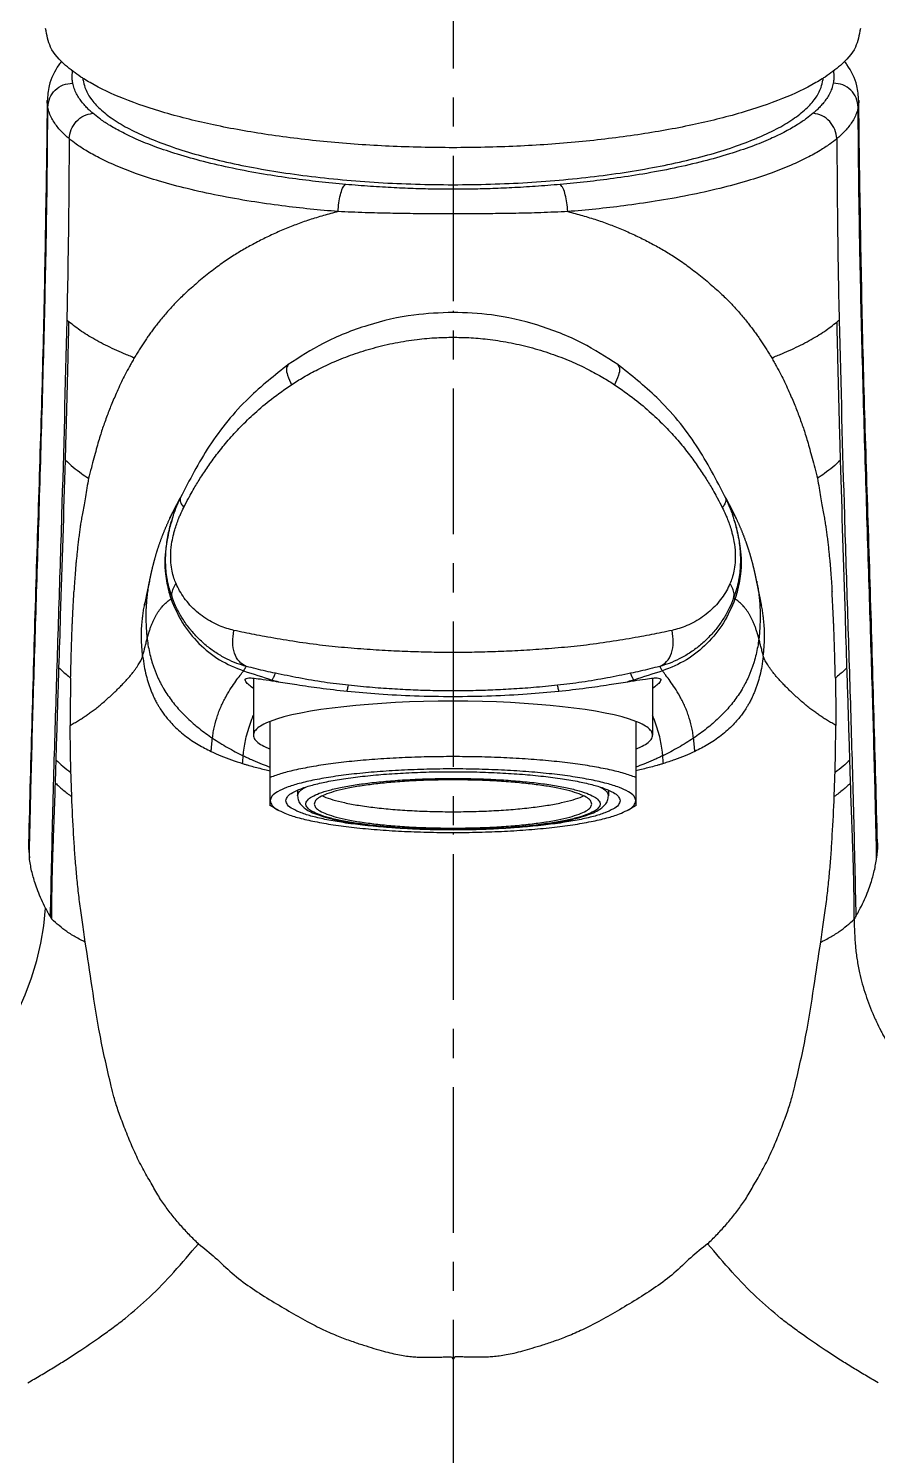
# Model space of a CAD drawing. Extents: x 589 to 1183, y 15 to 435.
# Drawn here: x 1005.1 to 1056.1, y 195.1 to 280.9 of the extents above; entities that cross this region are included whole.
import ezdxf

# ---------------------------------------------------------------- set-up
doc = ezdxf.new("R2010")
doc.units = 0
doc.header["$LTSCALE"] = 7
doc.header["$MEASUREMENT"] = 0
doc.linetypes.add('CENTER', pattern=[2, 1.25, -0.25, 0.25, -0.25])
doc.layers.add('CL', color=1, linetype='CENTER')
doc.layers.add('DWG', color=7, linetype='CONTINUOUS')

msp = doc.modelspace()

# ---------------------------------------------------------------- linework, layer by layer
at = {"layer": 'CL'}
msp.add_line((1030.582, 315.219), (1030.582, 47.084), dxfattribs=at)
at = {"layer": 'DWG'}
for p, q in [((1006.177, 276.522), (1006.177, 276.548)), ((1054.986, 276.548), (1054.986, 276.522)), ((1020.676, 260.663), (1020.676, 260.663)), ((1040.487, 260.663), (1040.487, 260.663)), ((1014.097, 252.367), (1014.102, 252.377)), ((1047.066, 252.367), (1047.061, 252.377)), ((1013.535, 251.399), (1013.54, 251.41)), ((1047.628, 251.399), (1047.623, 251.41)), ((1013.678, 251.315), (1013.667, 251.28)), ((1047.485, 251.315), (1047.496, 251.28)), ((1012.318, 247.642), (1012.318, 247.64)), ((1048.845, 247.642), (1048.846, 247.64)), ((1018.582, 241.811), (1018.582, 238.38)), ((1042.582, 241.811), (1042.582, 238.38)), ((1019.582, 234.142), (1019.582, 239.212)), ((1041.582, 239.212), (1041.582, 234.142)), ((1021.232, 235.08), (1021.232, 234.736)), ((1039.932, 235.08), (1039.932, 234.736)), ((1020.107, 233.857), (1019.579, 234.143)), ((1041.056, 233.857), (1041.584, 234.143)), ((1005.053, 231.916), (1005.052, 231.914)), ((1030.582, 232.425), (1030.582, 232.407)), ((1056.111, 231.916), (1056.111, 231.914))]:
    msp.add_line(p, q, dxfattribs=at)
msp.add_lwpolyline([(998.134, 214.332), (998.854, 214.862), (999.727, 215.588), (1000.553, 216.36), (1001.33, 217.174), (1002.056, 218.027), (1002.729, 218.917), (1003.348, 219.84), (1003.91, 220.792), (1004.414, 221.771), (1004.857, 222.774), (1005.237, 223.796), (1005.551, 224.832), (1005.798, 225.876), (1005.976, 226.927), (1006.083, 227.981)], dxfattribs=at)
msp.add_ellipse((1030.582, 238.406), major_axis=(-11.998, 0), ratio=0.168277, start_param=3.552341, end_param=5.872437, dxfattribs=at)
for points in [[(1008.2, 277.954), (1007.281, 278.655), (1006.383, 279.748), (1006.081, 280.868)], [(1055.081, 280.868), (1054.78, 279.748), (1053.882, 278.655), (1052.963, 277.954)], [(1007.032, 278.899), (1006.881, 278.688), (1006.294, 277.428), (1006.178, 276.522)], [(1054.985, 276.522), (1054.867, 277.433), (1054.276, 278.696), (1054.131, 278.899)], [(1007.711, 277.592), (1007.681, 277.838), (1007.682, 278.106), (1007.706, 278.303)], [(1053.457, 278.303), (1053.479, 278.132), (1053.483, 277.847), (1053.452, 277.592)], [(1006.213, 276.146), (1006.331, 276.693), (1006.656, 277.16), (1007.141, 277.475), (1007.711, 277.592)], [(1008.915, 275.777), (1008.701, 275.97), (1008.493, 276.18), (1008.293, 276.411), (1008.106, 276.665), (1007.94, 276.946), (1007.804, 277.254), (1007.711, 277.592)], [(1008.383, 277.837), (1008.2, 277.954)], [(1008.344, 277.772), (1008.332, 277.873)], [(1008.344, 277.772), (1008.446, 277.326), (1008.787, 276.675), (1009.352, 276.037), (1010.135, 275.419), (1011.127, 274.828), (1012.32, 274.268)], [(1052.78, 277.837), (1052.411, 277.616), (1050.402, 276.658), (1047.906, 275.803), (1044.982, 275.073), (1041.704, 274.486), (1038.153, 274.056), (1034.414, 273.793), (1030.582, 273.705), (1026.749, 273.793), (1023.012, 274.055), (1019.46, 274.486), (1016.182, 275.073), (1013.259, 275.803), (1010.762, 276.657), (1008.752, 277.616), (1008.383, 277.837)], [(1048.844, 274.268), (1050.036, 274.828), (1051.028, 275.419), (1051.811, 276.037), (1052.376, 276.675), (1052.717, 277.326), (1052.819, 277.772)], [(1053.452, 277.592), (1053.359, 277.252), (1053.223, 276.944), (1053.056, 276.663), (1052.868, 276.409), (1052.668, 276.178), (1052.461, 275.969), (1052.248, 275.777)], [(1052.963, 277.954), (1052.78, 277.837)], [(1052.831, 277.873), (1052.82, 277.772)], [(1054.95, 276.146), (1054.832, 276.693), (1054.507, 277.16), (1054.022, 277.475), (1053.452, 277.592)], [(1006.177, 276.548), (1006.175, 276.146)], [(1006.213, 276.146), (1006.181, 276.404), (1006.177, 276.522)], [(1054.986, 276.522), (1054.982, 276.414), (1054.95, 276.146)], [(1054.988, 276.146), (1054.986, 276.548)], [(1006.175, 276.146), (1005.924, 261.841), (1005.477, 247.064), (1005.052, 231.914)], [(1005.12, 231.912), (1005.148, 233.14), (1005.207, 235.573), (1005.36, 241.136), (1005.552, 247.353), (1005.759, 254.003), (1005.953, 260.834), (1006.104, 267.345), (1006.189, 273.028), (1006.213, 276.146)], [(1007.496, 274.247), (1007.268, 274.447), (1007.046, 274.666), (1006.833, 274.907), (1006.634, 275.173), (1006.457, 275.466), (1006.312, 275.79), (1006.213, 276.146)], [(1007.496, 274.247), (1007.617, 274.793), (1007.927, 275.274), (1008.382, 275.619), (1008.915, 275.777)], [(1024.129, 271.494), (1022.521, 271.654), (1020.928, 271.851), (1019.182, 272.117), (1017.328, 272.466), (1015.581, 272.87), (1014.021, 273.308), (1012.668, 273.764), (1011.529, 274.223), (1010.6, 274.669), (1009.869, 275.086), (1009.315, 275.46), (1008.915, 275.777)], [(1052.248, 275.777), (1051.85, 275.461), (1051.302, 275.091), (1050.583, 274.679), (1049.669, 274.238), (1048.546, 273.783), (1047.205, 273.327), (1045.647, 272.887), (1043.886, 272.477), (1042.002, 272.121), (1040.235, 271.851), (1038.641, 271.654), (1037.034, 271.494)], [(1053.667, 274.247), (1053.547, 274.793), (1053.236, 275.274), (1052.781, 275.619), (1052.248, 275.777)], [(1054.95, 276.146), (1054.851, 275.789), (1054.705, 275.464), (1054.528, 275.17), (1054.328, 274.905), (1054.115, 274.665), (1053.894, 274.446), (1053.667, 274.247)], [(1056.043, 231.912), (1056.015, 233.14), (1055.956, 235.573), (1055.803, 241.136), (1055.611, 247.353), (1055.404, 254.003), (1055.21, 260.834), (1055.059, 267.345), (1054.974, 273.028), (1054.95, 276.146)], [(1056.111, 231.914), (1055.686, 247.064), (1055.24, 261.841), (1054.988, 276.146)], [(1007.496, 274.247), (1007.462, 269.656), (1007.363, 263.637), (1007.357, 263.341)], [(1023.668, 269.861), (1021.994, 270.015), (1020.297, 270.211), (1018.437, 270.477), (1016.462, 270.829), (1014.6, 271.241), (1012.937, 271.69), (1011.495, 272.162), (1010.281, 272.637), (1009.292, 273.098), (1008.513, 273.53), (1007.922, 273.917), (1007.496, 274.247)], [(1012.32, 274.268), (1012.339, 274.26)], [(1012.339, 274.26), (1013.699, 273.747), (1015.252, 273.27), (1016.962, 272.84), (1018.812, 272.464), (1020.783, 272.144), (1022.854, 271.884), (1025.005, 271.687), (1027.212, 271.554), (1029.455, 271.488), (1031.709, 271.488), (1033.951, 271.554), (1036.159, 271.687), (1038.309, 271.884), (1040.38, 272.144), (1042.351, 272.464), (1044.201, 272.84), (1045.911, 273.27), (1047.464, 273.747), (1048.824, 274.26)], [(1053.667, 274.247), (1053.242, 273.918), (1052.659, 273.535), (1051.892, 273.109), (1050.919, 272.653), (1049.722, 272.181), (1048.293, 271.71), (1046.633, 271.258), (1044.756, 270.84), (1042.748, 270.481), (1040.866, 270.211), (1039.168, 270.015), (1037.481, 269.86)], [(1048.824, 274.26), (1048.844, 274.268)], [(1053.667, 274.247), (1053.701, 269.656), (1053.8, 263.637), (1053.807, 263.341)], [(1023.668, 269.861), (1023.717, 270.389), (1023.813, 270.876), (1023.945, 271.262), (1024.095, 271.497)], [(1030.578, 271.201), (1029.521, 271.21), (1028.348, 271.239), (1027.042, 271.293), (1025.629, 271.376), (1024.129, 271.494)], [(1037.034, 271.494), (1035.533, 271.376), (1034.117, 271.292), (1032.81, 271.239), (1031.635, 271.21), (1030.578, 271.201)], [(1037.482, 269.865), (1037.433, 270.391), (1037.337, 270.876), (1037.205, 271.26), (1037.056, 271.495)], [(1023.668, 269.861), (1023.229, 269.746), (1022.794, 269.626), (1022.362, 269.496), (1021.942, 269.363), (1021.534, 269.221), (1021.133, 269.075), (1020.748, 268.924), (1020.349, 268.76), (1019.965, 268.593), (1019.575, 268.413), (1019.198, 268.229), (1018.821, 268.039), (1018.454, 267.842), (1018.101, 267.647), (1017.75, 267.442), (1017.414, 267.238), (1017.057, 267.008), (1016.685, 266.751), (1016.295, 266.463), (1015.895, 266.154), (1015.496, 265.832), (1015.108, 265.505), (1014.742, 265.184), (1014.409, 264.88), (1014.12, 264.602), (1013.874, 264.347), (1013.653, 264.11), (1013.417, 263.846), (1013.165, 263.554), (1012.937, 263.279), (1012.742, 263.032), (1012.57, 262.809), (1012.397, 262.574), (1012.232, 262.343), (1012.064, 262.099), (1011.904, 261.859), (1011.74, 261.604), (1011.583, 261.35), (1011.413, 261.068)], [(1030.577, 269.722), (1029.442, 269.725), (1028.188, 269.737), (1026.797, 269.758), (1025.293, 269.794), (1023.667, 269.865)], [(1037.482, 269.865), (1035.868, 269.794), (1034.362, 269.757), (1032.969, 269.737), (1031.713, 269.725), (1030.577, 269.722)], [(1037.495, 269.861), (1037.935, 269.746), (1038.369, 269.626), (1038.801, 269.496), (1039.221, 269.363), (1039.63, 269.221), (1040.03, 269.075), (1040.415, 268.924), (1040.814, 268.76), (1041.198, 268.593), (1041.588, 268.413), (1041.965, 268.229), (1042.342, 268.039), (1042.709, 267.842), (1043.062, 267.647), (1043.413, 267.442), (1043.749, 267.238), (1044.106, 267.008), (1044.478, 266.751), (1044.868, 266.463), (1045.268, 266.154), (1045.667, 265.832), (1046.055, 265.505), (1046.422, 265.184), (1046.754, 264.88), (1047.043, 264.602), (1047.289, 264.347), (1047.51, 264.11), (1047.746, 263.846), (1047.998, 263.554), (1048.226, 263.279), (1048.421, 263.032), (1048.593, 262.809), (1048.766, 262.574), (1048.931, 262.343), (1049.099, 262.099), (1049.259, 261.859), (1049.423, 261.604), (1049.58, 261.35), (1049.75, 261.068)], [(1030.582, 263.803), (1028.231, 263.64), (1025.45, 263.016), (1022.778, 261.931), (1020.677, 260.663)], [(1030.582, 263.9), (1030.582, 263.878), (1030.582, 263.867)], [(1030.582, 263.867), (1030.582, 263.803)], [(1040.487, 260.663), (1038.352, 261.948), (1035.676, 263.028), (1032.894, 263.645), (1030.582, 263.803)], [(1007.357, 263.341), (1007.041, 251.588), (1006.85, 245.56), (1006.662, 239.532), (1006.491, 233.505), (1006.355, 227.481)], [(1007.273, 254.91), (1007.287, 255.43), (1007.302, 255.95), (1007.317, 256.47), (1007.331, 256.99), (1007.345, 257.51), (1007.359, 258.03), (1007.373, 258.551), (1007.386, 259.071), (1007.399, 259.591), (1007.412, 260.111), (1007.425, 260.631), (1007.437, 261.151), (1007.449, 261.671), (1007.461, 262.191), (1007.472, 262.711), (1007.478, 262.971), (1007.484, 263.231)], [(1007.484, 263.231), (1007.357, 263.341)], [(1011.413, 261.068), (1011.099, 261.193), (1010.795, 261.319), (1010.213, 261.576), (1009.156, 262.107), (1008.682, 262.381), (1008.245, 262.66), (1007.484, 263.231)], [(1049.751, 261.068), (1050.064, 261.193), (1050.368, 261.319), (1050.951, 261.576), (1052.007, 262.107), (1052.481, 262.381), (1052.918, 262.66), (1053.68, 263.231)], [(1053.68, 263.231), (1053.807, 263.341)], [(1053.891, 254.91), (1053.876, 255.43), (1053.861, 255.95), (1053.847, 256.47), (1053.832, 256.99), (1053.818, 257.51), (1053.804, 258.03), (1053.791, 258.551), (1053.777, 259.071), (1053.764, 259.591), (1053.751, 260.111), (1053.738, 260.631), (1053.726, 261.151), (1053.714, 261.671), (1053.702, 262.191), (1053.691, 262.711), (1053.685, 262.971), (1053.68, 263.231)], [(1053.807, 263.341), (1054.122, 251.588), (1054.313, 245.56), (1054.502, 239.532), (1054.672, 233.505), (1054.809, 227.481)], [(1020.864, 259.452), (1021.594, 259.904), (1022.454, 260.373), (1023.444, 260.837), (1024.559, 261.273), (1025.793, 261.66), (1027.11, 261.97), (1028.418, 262.176), (1029.613, 262.28), (1030.582, 262.307)], [(1030.582, 262.307), (1031.524, 262.282), (1032.66, 262.186), (1033.911, 261.997), (1035.206, 261.704), (1036.475, 261.318), (1037.659, 260.863), (1038.713, 260.371), (1039.603, 259.884), (1040.299, 259.452)], [(1011.413, 261.068), (1011.264, 260.801), (1011.121, 260.542), (1010.861, 260.062), (1010.64, 259.617), (1010.429, 259.155), (1010.234, 258.712), (1010.066, 258.322), (1009.919, 257.964), (1009.781, 257.593), (1009.641, 257.206), (1009.511, 256.846), (1009.391, 256.475), (1009.262, 256.053), (1009.13, 255.578), (1008.988, 255.045), (1008.83, 254.454), (1008.665, 253.825)], [(1049.751, 261.068), (1049.899, 260.801), (1050.042, 260.542), (1050.302, 260.062), (1050.523, 259.617), (1050.734, 259.155), (1050.929, 258.712), (1051.098, 258.322), (1051.244, 257.964), (1051.382, 257.593), (1051.522, 257.206), (1051.652, 256.846), (1051.772, 256.475), (1051.901, 256.053), (1052.034, 255.578), (1052.175, 255.045), (1052.334, 254.454), (1052.498, 253.825)], [(1020.676, 260.663), (1018.302, 258.654), (1015.922, 255.755), (1014.187, 252.662)], [(1020.676, 260.663), (1020.575, 260.447), (1020.635, 260.02), (1020.864, 259.452)], [(1040.487, 260.662), (1040.588, 260.447), (1040.529, 260.02), (1040.299, 259.452)], [(1046.976, 252.661), (1045.221, 255.784), (1042.834, 258.681), (1040.487, 260.663)], [(1014.779, 252.815), (1015.013, 253.225), (1015.416, 253.886), (1015.888, 254.593), (1016.436, 255.339), (1017.069, 256.115), (1017.8, 256.915), (1018.654, 257.741), (1019.662, 258.59), (1020.864, 259.452)], [(1040.299, 259.452), (1041.501, 258.59), (1042.509, 257.741), (1043.363, 256.915), (1044.095, 256.115), (1044.728, 255.338), (1045.276, 254.592), (1045.747, 253.885), (1046.15, 253.225), (1046.384, 252.815)], [(1006.885, 242.429), (1006.985, 245.55), (1007.273, 254.91)], [(1007.273, 254.91), (1008.233, 254.118), (1008.665, 253.825)], [(1053.891, 254.91), (1052.93, 254.118), (1052.498, 253.825)], [(1054.278, 242.429), (1054.178, 245.55), (1053.89, 254.91)], [(1008.665, 253.825), (1008.562, 253.242), (1008.471, 252.714), (1008.389, 252.235), (1008.315, 251.807), (1008.246, 251.428), (1008.188, 251.093), (1008.141, 250.784), (1008.1, 250.466), (1008.056, 250.118), (1008.015, 249.78), (1007.98, 249.447), (1007.949, 249.124), (1007.919, 248.842), (1007.895, 248.588), (1007.877, 248.361), (1007.862, 248.157), (1007.848, 247.975), (1007.835, 247.813), (1007.823, 247.668), (1007.813, 247.532), (1007.804, 247.389), (1007.797, 247.259), (1007.79, 247.137), (1007.784, 246.999)], [(1052.498, 253.825), (1052.601, 253.242), (1052.692, 252.714), (1052.774, 252.235), (1052.849, 251.807), (1052.917, 251.428), (1052.975, 251.093), (1053.022, 250.784), (1053.063, 250.466), (1053.107, 250.118), (1053.149, 249.78), (1053.183, 249.447), (1053.215, 249.124), (1053.244, 248.842), (1053.268, 248.588), (1053.286, 248.361), (1053.301, 248.157), (1053.315, 247.975), (1053.328, 247.813), (1053.34, 247.668), (1053.351, 247.532), (1053.359, 247.389), (1053.367, 247.259), (1053.373, 247.137), (1053.379, 246.999)], [(1013.767, 251.612), (1013.868, 251.896), (1014.08, 252.424)], [(1014.233, 252.758), (1014.188, 252.679), (1013.918, 252.173)], [(1014.08, 252.424), (1014.192, 252.671)], [(1014.187, 252.662), (1014.164, 252.502), (1014.231, 252.299), (1014.388, 252.072)], [(1014.388, 252.072), (1014.672, 252.619), (1014.779, 252.815)], [(1046.384, 252.815), (1046.491, 252.618), (1046.779, 252.066)], [(1046.976, 252.662), (1047, 252.5), (1046.935, 252.295), (1046.779, 252.066)], [(1047.245, 252.173), (1046.975, 252.679), (1046.93, 252.759)], [(1046.972, 252.67), (1047.292, 251.906)], [(1013.54, 251.41), (1013.506, 251.336), (1013.471, 251.262), (1013.438, 251.187), (1013.405, 251.114), (1013.372, 251.041)], [(1013.635, 251.606), (1013.535, 251.399)], [(1013.54, 251.41), (1013.542, 251.415)], [(1013.542, 251.415), (1013.556, 251.443), (1013.601, 251.533)], [(1013.597, 251.053), (1013.767, 251.612)], [(1013.601, 251.533), (1013.627, 251.583), (1013.701, 251.713), (1013.849, 251.95), (1013.92, 252.061), (1013.953, 252.113)], [(1013.918, 252.173), (1013.635, 251.606)], [(1013.782, 250.48), (1013.848, 250.72), (1014.096, 251.432), (1014.189, 251.653)], [(1014.189, 251.653), (1014.388, 252.072)], [(1046.779, 252.066), (1046.972, 251.657)], [(1046.972, 251.657), (1047.064, 251.439), (1047.311, 250.734), (1047.377, 250.495)], [(1047.562, 251.533), (1047.536, 251.583), (1047.462, 251.713), (1047.315, 251.95), (1047.243, 252.061), (1047.21, 252.113)], [(1047.529, 251.606), (1047.245, 252.173)], [(1047.292, 251.906), (1047.392, 251.624)], [(1047.392, 251.624), (1047.566, 251.053)], [(1047.628, 251.399), (1047.529, 251.606)], [(1047.621, 251.415), (1047.607, 251.443), (1047.562, 251.533)], [(1047.623, 251.41), (1047.621, 251.415)], [(1047.632, 251.391), (1047.623, 251.41)], [(1048.043, 250.435), (1048.026, 250.479), (1048, 250.545), (1047.973, 250.611), (1047.945, 250.678), (1047.917, 250.746), (1047.889, 250.814), (1047.859, 250.883), (1047.829, 250.953), (1047.799, 251.023), (1047.767, 251.094), (1047.735, 251.167), (1047.702, 251.24), (1047.667, 251.315), (1047.632, 251.391)], [(1013.299, 250.873), (1013.279, 250.825), (1013.249, 250.753), (1013.219, 250.682), (1013.19, 250.61), (1013.161, 250.539), (1013.133, 250.468), (1013.115, 250.421)], [(1013.504, 250.695), (1013.307, 249.602), (1013.289, 248.079), (1013.493, 246.976)], [(1013.369, 247.919), (1013.316, 248.401), (1013.304, 249.213), (1013.393, 250.098), (1013.586, 251.013), (1013.597, 251.053)], [(1013.372, 251.041), (1013.341, 250.969), (1013.31, 250.897), (1013.299, 250.873)], [(1013.517, 250.748), (1013.504, 250.695)], [(1013.56, 250.912), (1013.517, 250.748)], [(1013.571, 250.952), (1013.56, 250.912)], [(1013.667, 251.28), (1013.571, 250.952)], [(1047.496, 251.28), (1047.589, 250.964)], [(1047.566, 251.053), (1047.572, 251.03), (1047.767, 250.118), (1047.858, 249.228), (1047.848, 248.409), (1047.795, 247.922)], [(1047.589, 250.964), (1047.603, 250.912)], [(1047.603, 250.912), (1047.642, 250.766)], [(1047.642, 250.766), (1047.656, 250.708)], [(1047.656, 250.708), (1047.856, 249.602), (1047.874, 248.079), (1047.67, 246.976)], [(1013.115, 250.421), (1013.105, 250.398), (1013.078, 250.327), (1013.051, 250.256), (1013.025, 250.186), (1012.999, 250.116), (1012.973, 250.045), (1012.948, 249.975), (1012.923, 249.905), (1012.898, 249.835), (1012.875, 249.765), (1012.852, 249.696), (1012.829, 249.628), (1012.807, 249.561), (1012.786, 249.495), (1012.765, 249.429), (1012.745, 249.365), (1012.726, 249.301), (1012.707, 249.237), (1012.688, 249.174), (1012.67, 249.112), (1012.652, 249.05), (1012.635, 248.99), (1012.619, 248.931), (1012.603, 248.873), (1012.588, 248.817), (1012.574, 248.763), (1012.56, 248.71), (1012.546, 248.658), (1012.534, 248.606), (1012.521, 248.557), (1012.509, 248.508), (1012.498, 248.46), (1012.486, 248.414), (1012.476, 248.369), (1012.465, 248.326), (1012.456, 248.283), (1012.446, 248.242), (1012.437, 248.202), (1012.428, 248.163), (1012.42, 248.125), (1012.411, 248.087), (1012.403, 248.05), (1012.395, 248.014), (1012.388, 247.979), (1012.38, 247.944), (1012.373, 247.912), (1012.367, 247.879), (1012.359, 247.845), (1012.352, 247.809), (1012.345, 247.774), (1012.338, 247.739), (1012.332, 247.71), (1012.327, 247.685), (1012.322, 247.664), (1012.318, 247.642)], [(1013.926, 247.492), (1013.798, 247.829), (1013.688, 248.24), (1013.616, 248.739), (1013.607, 249.333), (1013.681, 250.004), (1013.782, 250.48)], [(1047.377, 250.495), (1047.48, 250.019), (1047.556, 249.344), (1047.547, 248.745), (1047.475, 248.241), (1047.365, 247.827), (1047.235, 247.486)], [(1048.845, 247.642), (1048.842, 247.66), (1048.838, 247.68), (1048.833, 247.704), (1048.827, 247.73), (1048.821, 247.76), (1048.815, 247.791), (1048.809, 247.821), (1048.803, 247.85), (1048.797, 247.878), (1048.791, 247.905), (1048.785, 247.932), (1048.779, 247.96), (1048.773, 247.99), (1048.766, 248.021), (1048.76, 248.052), (1048.753, 248.084), (1048.746, 248.116), (1048.738, 248.148), (1048.731, 248.181), (1048.723, 248.214), (1048.716, 248.248), (1048.707, 248.284), (1048.699, 248.319), (1048.691, 248.356), (1048.682, 248.394), (1048.672, 248.432), (1048.663, 248.472), (1048.653, 248.512), (1048.643, 248.553), (1048.632, 248.595), (1048.622, 248.638), (1048.611, 248.681), (1048.599, 248.726), (1048.587, 248.771), (1048.575, 248.817), (1048.562, 248.865), (1048.549, 248.913), (1048.536, 248.963), (1048.522, 249.013), (1048.507, 249.065), (1048.492, 249.117), (1048.476, 249.17), (1048.461, 249.224), (1048.445, 249.278), (1048.428, 249.332), (1048.411, 249.387), (1048.394, 249.442), (1048.376, 249.498), (1048.358, 249.554), (1048.34, 249.611), (1048.321, 249.67), (1048.301, 249.729), (1048.281, 249.788), (1048.26, 249.849), (1048.239, 249.91), (1048.217, 249.971), (1048.195, 250.033), (1048.172, 250.096), (1048.149, 250.158), (1048.125, 250.221), (1048.101, 250.285), (1048.077, 250.349), (1048.052, 250.414), (1048.043, 250.435)], [(1012.318, 247.64), (1012.316, 247.63), (1012.31, 247.604), (1012.305, 247.578), (1012.3, 247.551), (1012.294, 247.524), (1012.289, 247.497), (1012.283, 247.469), (1012.277, 247.442), (1012.272, 247.414), (1012.266, 247.387), (1012.26, 247.359), (1012.255, 247.331), (1012.249, 247.303), (1012.243, 247.275), (1012.238, 247.248), (1012.232, 247.22), (1012.226, 247.192), (1012.221, 247.165), (1012.215, 247.138), (1012.209, 247.11), (1012.204, 247.083), (1012.198, 247.056), (1012.193, 247.029), (1012.187, 247.003), (1012.182, 246.976), (1012.176, 246.949), (1012.171, 246.923), (1012.165, 246.897), (1012.16, 246.871), (1012.155, 246.845), (1012.15, 246.82), (1012.145, 246.795), (1012.139, 246.77), (1012.135, 246.746), (1012.13, 246.722), (1012.125, 246.699), (1012.12, 246.676), (1012.116, 246.653), (1012.111, 246.631), (1012.107, 246.609), (1012.102, 246.587), (1012.098, 246.565), (1012.094, 246.542), (1012.089, 246.52), (1012.085, 246.498), (1012.08, 246.475), (1012.076, 246.453), (1012.071, 246.431), (1012.067, 246.409), (1012.064, 246.391), (1012.059, 246.365), (1012.055, 246.345), (1012.049, 246.315), (1012.039, 246.265), (1012.028, 246.205)], [(1012.318, 247.64), (1012.251, 247.273), (1012.195, 246.895), (1012.154, 246.515), (1012.125, 246.132), (1012.111, 245.747), (1012.11, 245.36), (1012.122, 244.97), (1012.148, 244.578), (1012.187, 244.183)], [(1013.708, 246.61), (1013.544, 247.103), (1013.405, 247.696), (1013.369, 247.919)], [(1013.708, 246.61), (1013.679, 246.888), (1013.753, 247.188), (1013.926, 247.492)], [(1017.409, 244.683), (1016.983, 244.797), (1016.531, 244.963), (1016.066, 245.188), (1015.601, 245.475), (1015.161, 245.817), (1014.761, 246.207), (1014.418, 246.628), (1014.139, 247.062), (1013.926, 247.492)], [(1047.235, 247.486), (1047.026, 247.064), (1046.754, 246.639), (1046.421, 246.228), (1046.031, 245.842), (1045.595, 245.498), (1045.127, 245.204), (1044.648, 244.97), (1044.181, 244.797), (1043.754, 244.683)], [(1047.455, 246.61), (1047.483, 246.886), (1047.408, 247.184), (1047.235, 247.486)], [(1047.795, 247.922), (1047.758, 247.697), (1047.618, 247.1), (1047.455, 246.608)], [(1049.019, 246.792), (1049.017, 246.804), (1049.012, 246.829), (1049.007, 246.854), (1049.001, 246.879), (1048.996, 246.904), (1048.991, 246.929), (1048.986, 246.954), (1048.981, 246.978), (1048.976, 247.003), (1048.971, 247.028), (1048.966, 247.052), (1048.961, 247.077), (1048.956, 247.102), (1048.951, 247.127), (1048.945, 247.152), (1048.94, 247.178), (1048.935, 247.204), (1048.929, 247.231), (1048.924, 247.258), (1048.918, 247.285), (1048.912, 247.312), (1048.907, 247.34), (1048.901, 247.367), (1048.895, 247.395), (1048.89, 247.423), (1048.884, 247.451), (1048.878, 247.479), (1048.872, 247.508), (1048.867, 247.536), (1048.861, 247.565), (1048.855, 247.594), (1048.849, 247.623), (1048.846, 247.64)], [(1048.846, 247.64), (1048.913, 247.273), (1048.968, 246.895), (1049.01, 246.515), (1049.038, 246.132), (1049.052, 245.747), (1049.054, 245.36), (1049.041, 244.97), (1049.015, 244.578), (1048.976, 244.183)], [(1007.586, 241.817), (1007.601, 242.421), (1007.614, 242.962), (1007.628, 243.438), (1007.641, 243.857), (1007.654, 244.229), (1007.666, 244.56), (1007.677, 244.856), (1007.689, 245.122), (1007.7, 245.361), (1007.71, 245.578), (1007.719, 245.774), (1007.728, 245.952), (1007.737, 246.115), (1007.745, 246.263), (1007.752, 246.398), (1007.759, 246.522), (1007.766, 246.635), (1007.772, 246.738), (1007.777, 246.833), (1007.78, 246.921), (1007.783, 247.001)], [(1011.917, 243.131), (1011.867, 243.677), (1011.844, 244.223), (1011.848, 244.657), (1011.868, 244.991), (1011.891, 245.265), (1011.92, 245.524), (1011.963, 245.828), (1012.019, 246.159), (1012.033, 246.232)], [(1012.033, 246.232), (1012.06, 246.369)], [(1012.187, 244.183), (1012.204, 244.247), (1012.221, 244.31), (1012.238, 244.37), (1012.255, 244.43), (1012.272, 244.489), (1012.289, 244.546), (1012.324, 244.656), (1012.36, 244.761), (1012.396, 244.862), (1012.469, 245.053), (1012.545, 245.23), (1012.623, 245.396), (1012.706, 245.553), (1012.793, 245.702), (1012.981, 245.976), (1013.081, 246.099), (1013.186, 246.213), (1013.402, 246.409), (1013.512, 246.492), (1013.567, 246.529), (1013.622, 246.564)], [(1013.493, 246.976), (1013.622, 246.564)], [(1013.622, 246.563), (1013.655, 246.582), (1013.684, 246.598), (1013.708, 246.61)], [(1013.622, 246.564), (1014.314, 245.136), (1015.305, 243.899), (1016.545, 242.916), (1017.982, 242.248)], [(1018.149, 242.516), (1017.585, 242.698), (1016.993, 242.957), (1016.391, 243.298), (1015.802, 243.721), (1015.245, 244.223), (1014.745, 244.784), (1014.317, 245.387), (1013.969, 246.006), (1013.707, 246.613)], [(1047.455, 246.61), (1047.195, 246.009), (1046.857, 245.403), (1046.441, 244.814), (1045.954, 244.259), (1045.403, 243.755), (1044.809, 243.322), (1044.191, 242.967), (1043.58, 242.699), (1043.014, 242.516)], [(1047.542, 246.564), (1046.849, 245.136), (1045.858, 243.899), (1044.618, 242.916), (1043.182, 242.248)], [(1047.541, 246.563), (1047.508, 246.582), (1047.479, 246.598), (1047.455, 246.61)], [(1047.67, 246.976), (1047.542, 246.564)], [(1048.976, 244.183), (1048.959, 244.247), (1048.943, 244.31), (1048.926, 244.37), (1048.908, 244.43), (1048.891, 244.489), (1048.874, 244.546), (1048.839, 244.656), (1048.804, 244.761), (1048.768, 244.862), (1048.694, 245.053), (1048.619, 245.23), (1048.54, 245.396), (1048.458, 245.553), (1048.371, 245.702), (1048.183, 245.976), (1048.082, 246.099), (1047.977, 246.213), (1047.761, 246.409), (1047.651, 246.492), (1047.596, 246.529), (1047.542, 246.564)], [(1049.036, 246.71), (1049.032, 246.73), (1049.027, 246.755), (1049.022, 246.779), (1049.019, 246.792)], [(1049.146, 246.147), (1049.139, 246.183), (1049.131, 246.23), (1049.12, 246.284), (1049.111, 246.335), (1049.107, 246.352), (1049.103, 246.376), (1049.097, 246.404), (1049.092, 246.429), (1049.087, 246.456), (1049.081, 246.483), (1049.076, 246.51), (1049.071, 246.536), (1049.066, 246.561), (1049.061, 246.586), (1049.056, 246.611), (1049.051, 246.635), (1049.046, 246.658), (1049.042, 246.682), (1049.037, 246.706), (1049.036, 246.71)], [(1049.13, 246.232), (1049.103, 246.369)], [(1049.246, 243.131), (1049.296, 243.677), (1049.319, 244.223), (1049.315, 244.657), (1049.295, 244.991), (1049.272, 245.265), (1049.243, 245.524), (1049.2, 245.828), (1049.144, 246.159), (1049.13, 246.232)], [(1053.577, 241.817), (1053.562, 242.421), (1053.549, 242.962), (1053.535, 243.438), (1053.523, 243.857), (1053.509, 244.229), (1053.497, 244.56), (1053.486, 244.856), (1053.474, 245.122), (1053.463, 245.361), (1053.453, 245.578), (1053.445, 245.774), (1053.436, 245.952), (1053.427, 246.115), (1053.419, 246.263), (1053.411, 246.398), (1053.404, 246.522), (1053.397, 246.635), (1053.391, 246.738), (1053.386, 246.833), (1053.383, 246.921), (1053.38, 247.001)], [(1012.028, 246.205), (1012.025, 246.193)], [(1018.149, 242.516), (1017.733, 242.804), (1017.45, 243.31), (1017.337, 243.965), (1017.409, 244.683)], [(1019.249, 244.313), (1018.64, 244.427), (1018.026, 244.551), (1017.409, 244.683)], [(1043.754, 244.683), (1043.137, 244.551), (1042.523, 244.427), (1041.914, 244.313)], [(1043.014, 242.516), (1043.43, 242.804), (1043.713, 243.31), (1043.827, 243.965), (1043.754, 244.683)], [(1011.917, 243.131), (1011.984, 243.394), (1012.051, 243.657), (1012.119, 243.92), (1012.153, 244.052), (1012.187, 244.183)], [(1012.187, 244.183), (1012.257, 243.701), (1012.353, 243.235), (1012.474, 242.786), (1012.543, 242.568), (1012.619, 242.353), (1012.701, 242.142), (1012.789, 241.935), (1012.882, 241.732), (1012.982, 241.533), (1013.088, 241.336), (1013.199, 241.144), (1013.438, 240.769), (1013.7, 240.408), (1013.983, 240.059), (1014.614, 239.397), (1014.96, 239.082), (1015.327, 238.779), (1016.117, 238.2)], [(1023.871, 243.661), (1022.365, 243.825), (1020.752, 244.057), (1019.249, 244.313)], [(1030.582, 243.352), (1029.44, 243.362), (1028.201, 243.393), (1026.861, 243.449), (1025.416, 243.537), (1023.871, 243.661)], [(1037.292, 243.661), (1035.747, 243.537), (1034.303, 243.449), (1032.962, 243.393), (1031.724, 243.362), (1030.582, 243.352)], [(1041.914, 244.313), (1040.423, 244.059), (1038.808, 243.826), (1037.292, 243.661)], [(1048.976, 244.183), (1048.906, 243.701), (1048.81, 243.235), (1048.69, 242.786), (1048.62, 242.568), (1048.544, 242.353), (1048.462, 242.142), (1048.375, 241.935), (1048.281, 241.732), (1048.181, 241.533), (1048.076, 241.336), (1047.964, 241.144), (1047.725, 240.769), (1047.463, 240.408), (1047.18, 240.059), (1046.549, 239.397), (1046.203, 239.082), (1045.837, 238.779), (1045.046, 238.2)], [(1049.246, 243.131), (1049.18, 243.394), (1049.112, 243.657), (1049.044, 243.92), (1049.01, 244.052), (1048.976, 244.183)], [(1007.56, 238.963), (1007.805, 239.114), (1008.059, 239.262), (1008.292, 239.412), (1008.501, 239.554), (1008.71, 239.696), (1008.935, 239.857), (1009.173, 240.04), (1009.422, 240.245), (1009.678, 240.466), (1009.933, 240.695), (1010.179, 240.924), (1010.412, 241.147), (1010.63, 241.365), (1010.831, 241.574), (1011.014, 241.773), (1011.178, 241.963), (1011.324, 242.142), (1011.452, 242.308), (1011.562, 242.462), (1011.656, 242.602), (1011.735, 242.729), (1011.799, 242.845), (1011.851, 242.951), (1011.891, 243.047), (1011.917, 243.131)], [(1011.917, 243.131), (1012.01, 242.52), (1012.13, 241.967), (1012.267, 241.483), (1012.343, 241.258), (1012.427, 241.036), (1012.527, 240.8), (1012.644, 240.55), (1012.767, 240.313), (1012.877, 240.12), (1012.974, 239.964), (1013.062, 239.831), (1013.238, 239.589), (1013.456, 239.318), (1013.735, 239.007), (1014.073, 238.68), (1014.452, 238.361), (1014.853, 238.07), (1015.259, 237.814), (1016.033, 237.405)], [(1049.246, 243.131), (1049.153, 242.52), (1049.034, 241.967), (1048.896, 241.483), (1048.82, 241.258), (1048.736, 241.036), (1048.637, 240.8), (1048.519, 240.55), (1048.396, 240.313), (1048.286, 240.12), (1048.189, 239.964), (1048.101, 239.831), (1047.925, 239.589), (1047.708, 239.318), (1047.428, 239.007), (1047.09, 238.68), (1046.711, 238.361), (1046.31, 238.07), (1045.905, 237.814), (1045.13, 237.405)], [(1053.603, 238.963), (1053.358, 239.114), (1053.104, 239.262), (1052.871, 239.412), (1052.662, 239.554), (1052.453, 239.696), (1052.228, 239.857), (1051.991, 240.04), (1051.741, 240.245), (1051.485, 240.466), (1051.23, 240.695), (1050.985, 240.924), (1050.751, 241.147), (1050.533, 241.365), (1050.332, 241.574), (1050.149, 241.773), (1049.985, 241.963), (1049.839, 242.142), (1049.711, 242.308), (1049.601, 242.462), (1049.507, 242.602), (1049.428, 242.729), (1049.364, 242.845), (1049.312, 242.951), (1049.273, 243.047), (1049.246, 243.131)], [(1006.713, 236.888), (1006.734, 237.581), (1006.755, 238.273), (1006.776, 238.966), (1006.797, 239.659), (1006.819, 240.351), (1006.841, 241.044), (1006.863, 241.736), (1006.885, 242.429)], [(1006.885, 242.429), (1007.048, 242.275), (1007.584, 241.818)], [(1016.117, 238.2), (1016.139, 238.381), (1016.166, 238.559), (1016.234, 238.906), (1016.422, 239.565), (1016.537, 239.877), (1016.664, 240.176), (1016.802, 240.462), (1016.947, 240.733), (1017.244, 241.225), (1017.526, 241.638), (1017.776, 241.976), (1017.788, 241.992)], [(1017.788, 241.992), (1017.885, 242.12), (1017.935, 242.186), (1017.982, 242.248)], [(1017.982, 242.248), (1018.051, 242.349), (1018.108, 242.441), (1018.149, 242.516)], [(1017.982, 242.248), (1019.711, 241.696)], [(1019.898, 242.102), (1019.318, 242.23), (1018.735, 242.368), (1018.149, 242.516)], [(1019.828, 241.933), (1019.846, 241.975), (1019.898, 242.102)], [(1024.29, 241.379), (1022.841, 241.564), (1021.31, 241.822), (1019.898, 242.102)], [(1041.265, 242.102), (1039.865, 241.824), (1038.332, 241.566), (1036.873, 241.379)], [(1043.014, 242.516), (1042.428, 242.368), (1041.846, 242.23), (1041.265, 242.102)], [(1041.335, 241.933), (1041.317, 241.975), (1041.265, 242.102)], [(1043.182, 242.248), (1041.452, 241.696)], [(1043.182, 242.248), (1043.112, 242.349), (1043.056, 242.441), (1043.014, 242.516)], [(1043.375, 241.992), (1043.278, 242.12), (1043.228, 242.186), (1043.182, 242.248)], [(1045.046, 238.2), (1045.024, 238.381), (1044.997, 238.559), (1044.929, 238.906), (1044.742, 239.565), (1044.626, 239.877), (1044.499, 240.176), (1044.362, 240.462), (1044.216, 240.733), (1043.919, 241.225), (1043.637, 241.638), (1043.387, 241.976), (1043.375, 241.992)], [(1054.278, 242.429), (1054.115, 242.275), (1053.58, 241.818)], [(1054.45, 236.888), (1054.43, 237.581), (1054.409, 238.273), (1054.387, 238.966), (1054.366, 239.659), (1054.344, 240.351), (1054.322, 241.044), (1054.301, 241.736), (1054.278, 242.429)], [(1007.584, 241.818), (1007.572, 241.086), (1007.564, 240.403), (1007.559, 239.72), (1007.558, 238.988), (1007.558, 238.962)], [(1018.083, 241.708), (1018.088, 241.741), (1018.217, 241.812), (1018.514, 241.817), (1018.994, 241.76), (1019.688, 241.655)], [(1018.582, 241.184), (1018.319, 241.392), (1018.122, 241.602), (1018.083, 241.708)], [(1019.688, 241.655), (1019.7, 241.675), (1019.711, 241.696)], [(1019.688, 241.655), (1019.878, 241.627), (1020.007, 241.607)], [(1019.711, 241.696), (1019.786, 241.841), (1019.807, 241.887)], [(1019.711, 241.696), (1020.079, 241.596)], [(1019.807, 241.887), (1019.828, 241.933)], [(1020.007, 241.607), (1020.072, 241.597)], [(1020.072, 241.597), (1021.193, 241.422), (1022.572, 241.22), (1024.214, 241.027)], [(1024.214, 241.027), (1024.235, 241.12), (1024.29, 241.379)], [(1030.582, 241.042), (1029.508, 241.052), (1028.345, 241.086), (1027.088, 241.148), (1025.735, 241.244), (1024.29, 241.379)], [(1036.873, 241.379), (1035.428, 241.244), (1034.075, 241.148), (1032.818, 241.086), (1031.655, 241.052), (1030.582, 241.042)], [(1036.949, 241.027), (1036.928, 241.12), (1036.873, 241.379)], [(1036.949, 241.027), (1038.588, 241.219), (1039.968, 241.421), (1041.091, 241.597)], [(1041.452, 241.696), (1041.085, 241.596)], [(1041.091, 241.597), (1041.285, 241.627), (1041.458, 241.652)], [(1041.356, 241.887), (1041.335, 241.933)], [(1041.452, 241.696), (1041.378, 241.841), (1041.356, 241.887)], [(1041.475, 241.655), (1041.463, 241.675), (1041.452, 241.696)], [(1041.458, 241.652), (1041.475, 241.655)], [(1041.475, 241.655), (1042.152, 241.758), (1042.635, 241.816), (1042.939, 241.813), (1043.074, 241.744), (1043.079, 241.708)], [(1043.079, 241.708), (1043.043, 241.605), (1042.847, 241.395), (1042.581, 241.184)], [(1053.58, 241.818), (1053.591, 241.086), (1053.599, 240.403), (1053.604, 239.72), (1053.605, 238.988), (1053.605, 238.962)], [(1024.214, 241.027), (1026.123, 240.867), (1028.263, 240.75), (1030.582, 240.707)], [(1030.582, 240.707), (1032.9, 240.75), (1035.04, 240.867), (1036.949, 241.027)], [(1017.966, 237.147), (1017.987, 237.358), (1018.056, 237.831), (1018.151, 238.28), (1018.294, 238.794), (1018.461, 239.274), (1018.579, 239.571)], [(1043.198, 237.147), (1043.177, 237.358), (1043.107, 237.831), (1043.012, 238.28), (1042.869, 238.794), (1042.702, 239.274), (1042.584, 239.571)], [(1007.601, 236.143), (1007.58, 237.083), (1007.567, 238.02), (1007.56, 238.963)], [(1019.582, 239.212), (1019.095, 238.983), (1018.767, 238.745), (1018.602, 238.502), (1018.584, 238.38)], [(1042.579, 238.38), (1042.561, 238.502), (1042.396, 238.745), (1042.068, 238.983), (1041.582, 239.212)], [(1053.562, 236.143), (1053.583, 237.083), (1053.596, 238.02), (1053.603, 238.963)], [(1016.034, 237.405), (1016.044, 237.503), (1016.054, 237.603), (1016.075, 237.802), (1016.117, 238.2)], [(1016.117, 238.2), (1016.564, 237.911), (1017.022, 237.64), (1017.489, 237.385), (1017.966, 237.147)], [(1018.584, 238.38), (1018.602, 238.257), (1018.767, 238.014), (1019.095, 237.776), (1019.582, 237.547)], [(1041.582, 237.547), (1042.068, 237.776), (1042.396, 238.014), (1042.561, 238.257), (1042.579, 238.38)], [(1045.046, 238.2), (1044.599, 237.911), (1044.142, 237.64), (1043.674, 237.385), (1043.198, 237.147)], [(1045.13, 237.405), (1045.119, 237.503), (1045.109, 237.603), (1045.088, 237.802), (1045.046, 238.2)], [(1006.672, 235.502), (1006.686, 235.962), (1006.7, 236.424), (1006.713, 236.888)], [(1006.713, 236.888), (1007.125, 236.515), (1007.601, 236.143)], [(1016.032, 237.402), (1016.627, 237.14), (1017.259, 236.898), (1017.925, 236.674)], [(1017.925, 236.673), (1017.938, 236.831), (1017.952, 236.989), (1017.966, 237.147)], [(1017.966, 237.147), (1018.249, 237.013), (1018.533, 236.886), (1019.107, 236.645), (1019.581, 236.463)], [(1030.582, 237.093), (1029.04, 237.076), (1027.523, 237.024), (1026.058, 236.939), (1024.667, 236.822), (1023.374, 236.675), (1022.201, 236.5), (1021.167, 236.301), (1020.289, 236.08), (1019.582, 235.842)], [(1041.582, 235.842), (1040.874, 236.08), (1039.996, 236.301), (1038.962, 236.5), (1037.789, 236.675), (1036.496, 236.822), (1035.106, 236.939), (1033.64, 237.024), (1032.124, 237.076), (1030.582, 237.093)], [(1043.198, 237.147), (1042.914, 237.013), (1042.63, 236.886), (1042.056, 236.645), (1041.582, 236.463)], [(1043.238, 236.673), (1043.225, 236.831), (1043.211, 236.989), (1043.198, 237.147)], [(1045.131, 237.402), (1044.536, 237.14), (1043.905, 236.898), (1043.238, 236.674)], [(1054.45, 236.888), (1054.038, 236.515), (1053.562, 236.143)], [(1054.491, 235.502), (1054.477, 235.962), (1054.464, 236.424), (1054.45, 236.888)], [(1007.654, 234.693), (1007.602, 236.143)], [(1017.925, 236.673), (1018.112, 236.617), (1018.302, 236.561), (1018.681, 236.459), (1019.429, 236.279), (1019.581, 236.245)], [(1041.582, 234.44), (1041.47, 234.712), (1041.136, 234.979), (1040.588, 235.234), (1039.835, 235.473), (1038.895, 235.691), (1037.785, 235.884), (1036.529, 236.047), (1035.151, 236.178), (1033.681, 236.273), (1032.147, 236.331), (1030.582, 236.351), (1029.016, 236.331), (1027.483, 236.273), (1026.012, 236.178), (1024.635, 236.047), (1023.378, 235.884), (1022.268, 235.691), (1021.328, 235.473), (1020.576, 235.234), (1020.027, 234.979), (1019.694, 234.712), (1019.582, 234.44)], [(1020.532, 234.44), (1020.634, 234.689), (1020.939, 234.932), (1021.44, 235.165), (1022.127, 235.384), (1022.986, 235.583), (1024, 235.759), (1025.148, 235.909), (1026.407, 236.028), (1027.75, 236.115), (1029.151, 236.168), (1030.582, 236.186)], [(1030.582, 236.186), (1032.012, 236.168), (1033.413, 236.115), (1034.757, 236.028), (1036.015, 235.909), (1037.163, 235.759), (1038.177, 235.583), (1039.036, 235.384), (1039.723, 235.165), (1040.225, 234.932), (1040.529, 234.689), (1040.632, 234.44)], [(1043.238, 236.673), (1043.051, 236.617), (1042.861, 236.561), (1042.482, 236.459), (1041.734, 236.279), (1041.582, 236.245)], [(1053.509, 234.693), (1053.562, 236.143)], [(1006.454, 227.313), (1006.453, 227.831), (1006.456, 228.346), (1006.471, 229.373), (1006.495, 230.395), (1006.527, 231.415), (1006.563, 232.436), (1006.601, 233.457), (1006.672, 235.502)], [(1006.672, 235.502), (1006.778, 235.401), (1006.887, 235.3), (1007.121, 235.097), (1007.376, 234.894), (1007.653, 234.693)], [(1021.232, 234.736), (1021.328, 234.968), (1021.614, 235.196), (1021.772, 235.279)], [(1030.582, 232.707), (1029.367, 232.721), (1028.147, 232.766), (1026.957, 232.841), (1025.837, 232.946), (1024.816, 233.078), (1023.915, 233.233), (1023.151, 233.409), (1022.54, 233.602), (1022.094, 233.808), (1021.823, 234.024), (1021.732, 234.243), (1021.823, 234.463), (1022.094, 234.679), (1022.54, 234.885), (1023.151, 235.078), (1023.915, 235.254), (1024.816, 235.409), (1025.837, 235.541), (1026.957, 235.645), (1028.146, 235.721), (1029.367, 235.766), (1030.582, 235.78)], [(1030.582, 235.693), (1029.393, 235.679), (1028.229, 235.635), (1027.113, 235.562), (1026.067, 235.463), (1025.114, 235.339), (1024.271, 235.193), (1023.557, 235.027), (1022.986, 234.846), (1022.57, 234.652), (1022.317, 234.45), (1022.232, 234.243)], [(1030.582, 235.78), (1031.796, 235.766), (1033.017, 235.721), (1034.206, 235.645), (1035.326, 235.541), (1036.347, 235.409), (1037.248, 235.254), (1038.012, 235.078), (1038.623, 234.885), (1039.069, 234.679), (1039.341, 234.463), (1039.432, 234.243), (1039.341, 234.024), (1039.069, 233.808), (1038.623, 233.602), (1038.012, 233.409), (1037.248, 233.233), (1036.347, 233.078), (1035.327, 232.946), (1034.206, 232.841), (1033.017, 232.766), (1031.796, 232.721), (1030.582, 232.707)], [(1038.932, 234.243), (1038.847, 234.45), (1038.593, 234.652), (1038.177, 234.846), (1037.606, 235.027), (1036.892, 235.193), (1036.05, 235.339), (1035.096, 235.463), (1034.05, 235.562), (1032.934, 235.635), (1031.77, 235.679), (1030.582, 235.693)], [(1039.391, 235.279), (1039.549, 235.196), (1039.835, 234.968), (1039.932, 234.736)], [(1054.491, 235.502), (1054.386, 235.401), (1054.276, 235.3), (1054.042, 235.097), (1053.788, 234.894), (1053.51, 234.693)], [(1054.709, 227.313), (1054.71, 227.831), (1054.707, 228.346), (1054.692, 229.373), (1054.668, 230.395), (1054.636, 231.415), (1054.6, 232.436), (1054.562, 233.457), (1054.491, 235.502)], [(1008.467, 225.936), (1008.378, 226.551), (1008.291, 227.146), (1008.137, 228.246), (1008.017, 229.274), (1007.919, 230.296), (1007.836, 231.324), (1007.767, 232.382), (1007.653, 234.693)], [(1019.582, 234.44), (1019.694, 234.169), (1020.027, 233.902), (1020.107, 233.858)], [(1030.582, 232.695), (1029.151, 232.713), (1027.75, 232.766), (1026.407, 232.853), (1025.148, 232.972), (1024, 233.122), (1022.986, 233.298), (1022.127, 233.497), (1021.44, 233.715), (1020.939, 233.949), (1020.634, 234.192), (1020.532, 234.44)], [(1021.232, 234.736), (1021.287, 234.448), (1021.447, 234.186), (1021.691, 233.966), (1022.026, 233.771), (1022.486, 233.582), (1023.125, 233.391), (1023.935, 233.212), (1024.856, 233.059), (1025.875, 232.931), (1026.977, 232.831), (1028.142, 232.758), (1029.351, 232.714), (1030.582, 232.699)], [(1022.232, 234.243), (1022.317, 234.037), (1022.57, 233.835), (1022.986, 233.641), (1023.557, 233.46), (1024.271, 233.294), (1025.114, 233.148), (1026.067, 233.024), (1027.113, 232.925), (1028.229, 232.852), (1029.393, 232.808), (1030.582, 232.794)], [(1022.73, 234.735), (1022.809, 234.699), (1023.35, 234.503), (1024.053, 234.324), (1024.902, 234.165), (1025.878, 234.03), (1026.959, 233.922), (1028.12, 233.843), (1029.337, 233.795), (1030.582, 233.778)], [(1030.582, 232.699), (1031.815, 232.714), (1033.026, 232.758), (1034.193, 232.831), (1035.296, 232.932), (1036.317, 233.06), (1037.238, 233.214), (1038.048, 233.394), (1038.684, 233.584), (1039.142, 233.773), (1039.474, 233.968), (1039.717, 234.187), (1039.877, 234.449), (1039.932, 234.736)], [(1030.582, 233.778), (1031.826, 233.795), (1033.043, 233.843), (1034.205, 233.922), (1035.285, 234.03), (1036.261, 234.165), (1037.11, 234.324), (1037.813, 234.503), (1038.354, 234.699), (1038.433, 234.735)], [(1040.632, 234.44), (1040.529, 234.192), (1040.225, 233.949), (1039.723, 233.715), (1039.036, 233.497), (1038.177, 233.298), (1037.163, 233.122), (1036.015, 232.972), (1034.757, 232.853), (1033.413, 232.766), (1032.012, 232.713), (1030.582, 232.695)], [(1030.582, 232.794), (1031.77, 232.808), (1032.934, 232.852), (1034.05, 232.925), (1035.096, 233.024), (1036.05, 233.148), (1036.892, 233.294), (1037.606, 233.46), (1038.177, 233.641), (1038.593, 233.835), (1038.847, 234.037), (1038.932, 234.243)], [(1041.056, 233.858), (1041.136, 233.902), (1041.47, 234.169), (1041.582, 234.44)], [(1052.696, 225.936), (1052.785, 226.551), (1052.872, 227.146), (1053.026, 228.246), (1053.146, 229.274), (1053.245, 230.296), (1053.327, 231.324), (1053.396, 232.382), (1053.51, 234.693)], [(1020.107, 233.858), (1020.576, 233.647), (1021.328, 233.408), (1022.268, 233.19), (1023.378, 232.997), (1024.635, 232.834), (1026.012, 232.703), (1027.483, 232.608), (1029.016, 232.55), (1030.582, 232.53), (1032.147, 232.55), (1033.681, 232.608), (1035.151, 232.703), (1036.529, 232.834), (1037.785, 232.997), (1038.895, 233.19), (1039.835, 233.408), (1040.588, 233.647), (1041.056, 233.858)], [(1030.582, 232.53), (1030.582, 232.425)], [(1005.052, 231.914), (1005.051, 231.797), (1005.101, 231)], [(1005.101, 231), (1005.12, 231.912)], [(1056.062, 231), (1056.043, 231.912)], [(1056.111, 231.914), (1056.112, 231.797), (1056.062, 231)], [(1006.083, 227.98), (1005.613, 229.016), (1005.448, 229.487), (1005.241, 230.227), (1005.101, 231)], [(1055.08, 227.98), (1055.55, 229.016), (1055.715, 229.487), (1055.922, 230.227), (1056.062, 231)], [(1006.294, 227.592), (1006.264, 227.647), (1006.173, 227.812), (1006.083, 227.981)], [(1006.355, 227.481), (1006.294, 227.592)], [(1006.355, 227.481), (1006.389, 227.416), (1006.421, 227.357), (1006.455, 227.313)], [(1054.809, 227.481), (1054.775, 227.416), (1054.742, 227.357), (1054.709, 227.313)], [(1054.809, 227.481), (1054.869, 227.592)], [(1054.869, 227.592), (1054.899, 227.647), (1054.99, 227.812), (1055.08, 227.981)], [(1008.466, 225.936), (1008.266, 226.038), (1007.94, 226.214), (1007.353, 226.573), (1006.455, 227.313)], [(1052.697, 225.936), (1052.897, 226.038), (1053.224, 226.214), (1053.81, 226.573), (1054.709, 227.313)], [(1054.708, 227.313), (1054.783, 225.685), (1054.885, 224.883), (1055.034, 224.091), (1055.401, 222.771), (1055.889, 221.495)], [(1010.022, 217.278), (1009.355, 220.341), (1008.879, 223.229), (1008.467, 225.937)], [(1051.141, 217.278), (1051.808, 220.341), (1052.284, 223.229), (1052.696, 225.937)], [(1055.889, 221.495), (1055.936, 221.388)], [(1055.936, 221.388), (1056.004, 221.241)], [(1056.004, 221.241), (1056.044, 221.154), (1056.305, 220.628), (1056.442, 220.369), (1056.581, 220.122), (1056.852, 219.667), (1057.114, 219.266), (1057.376, 218.897), (1057.512, 218.717), (1057.652, 218.537), (1057.8, 218.354), (1057.957, 218.166), (1058.125, 217.973), (1058.304, 217.774), (1058.679, 217.378), (1059.057, 217.008), (1059.434, 216.664), (1059.815, 216.343)], [(1010.08, 217.049), (1010.077, 217.062), (1010.064, 217.113), (1010.025, 217.269), (1010.023, 217.278)], [(1051.083, 217.049), (1051.086, 217.062), (1051.099, 217.113), (1051.138, 217.269), (1051.14, 217.278)], [(1015.267, 207.802), (1014.993, 208.067), (1014.726, 208.337), (1014.466, 208.613), (1014.199, 208.908), (1013.934, 209.219), (1013.689, 209.519), (1013.453, 209.824), (1013.224, 210.134), (1012.996, 210.472), (1012.772, 210.841), (1012.541, 211.24), (1012.298, 211.662), (1012.048, 212.104), (1011.798, 212.569), (1011.557, 213.053), (1011.329, 213.554), (1011.113, 214.065), (1010.909, 214.573), (1010.718, 215.062), (1010.546, 215.523), (1010.396, 215.953), (1010.268, 216.353), (1010.163, 216.722), (1010.08, 217.049)], [(1045.896, 207.802), (1046.17, 208.067), (1046.437, 208.337), (1046.697, 208.613), (1046.964, 208.908), (1047.229, 209.219), (1047.474, 209.519), (1047.71, 209.824), (1047.939, 210.134), (1048.167, 210.472), (1048.391, 210.841), (1048.623, 211.24), (1048.866, 211.662), (1049.115, 212.104), (1049.365, 212.569), (1049.606, 213.053), (1049.834, 213.554), (1050.05, 214.065), (1050.254, 214.573), (1050.445, 215.062), (1050.618, 215.523), (1050.768, 215.953), (1050.895, 216.353), (1051.001, 216.722), (1051.083, 217.049)], [(1010.859, 203.312), (1012.327, 204.592), (1013.79, 206.096), (1015.266, 207.8)], [(1015.268, 207.8), (1016.285, 206.966), (1017.294, 206.036), (1018.375, 205.205), (1019.53, 204.459), (1020.71, 203.755), (1021.808, 203.134), (1022.792, 202.637), (1023.681, 202.247), (1024.482, 201.947), (1025.194, 201.707), (1025.828, 201.509), (1026.397, 201.345), (1026.909, 201.215), (1027.372, 201.117), (1027.793, 201.052), (1028.174, 201.01), (1028.52, 200.987), (1028.831, 200.978), (1029.116, 200.975), (1029.377, 200.976), (1029.604, 200.982), (1029.811, 200.988), (1029.998, 200.994), (1030.168, 200.998), (1030.322, 201.003), (1030.458, 201.009), (1030.585, 200.812)], [(1045.897, 207.8), (1044.879, 206.965), (1043.868, 206.034), (1042.786, 205.203), (1041.63, 204.457), (1040.45, 203.751), (1039.35, 203.131), (1038.366, 202.633), (1037.477, 202.244), (1036.676, 201.944), (1035.964, 201.705), (1035.33, 201.507), (1034.762, 201.343), (1034.249, 201.213), (1033.786, 201.116), (1033.366, 201.051), (1032.985, 201.009), (1032.64, 200.987), (1032.328, 200.977), (1032.044, 200.975), (1031.783, 200.976), (1031.556, 200.983), (1031.35, 200.988), (1031.163, 200.994), (1030.993, 200.998), (1030.839, 201.003), (1030.704, 201.006), (1030.585, 200.812)], [(1050.304, 203.312), (1048.836, 204.592), (1047.373, 206.096), (1045.897, 207.8)], [(1005.012, 199.443), (1005.782, 199.893), (1006.537, 200.347), (1007.277, 200.808), (1008.007, 201.278), (1009.441, 202.258), (1010.151, 202.775), (1010.859, 203.312)], [(1056.151, 199.443), (1055.381, 199.893), (1054.627, 200.347), (1053.886, 200.808), (1053.156, 201.278), (1051.722, 202.258), (1051.012, 202.775), (1050.304, 203.312)]]:
    msp.add_spline(points, degree=3, dxfattribs=at)

doc.saveas('drawing.dxf')
